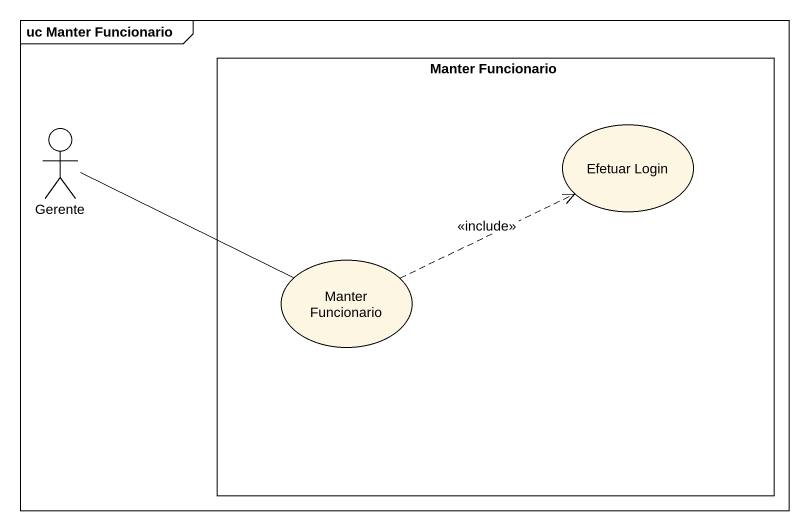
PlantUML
@startuml
mainframe uc Manter Funcionario
rectangle "Manter Funcionario" as Manter_Funcionario {
  usecase "Efetuar Login" as Efetuar_Login
  usecase "Manter Funcionario" as Manter_Funcionario_2
}
actor Gerente
Gerente -right- Manter_Funcionario_2
Manter_Funcionario_2 .right.> Efetuar_Login : <<include>>
@enduml
